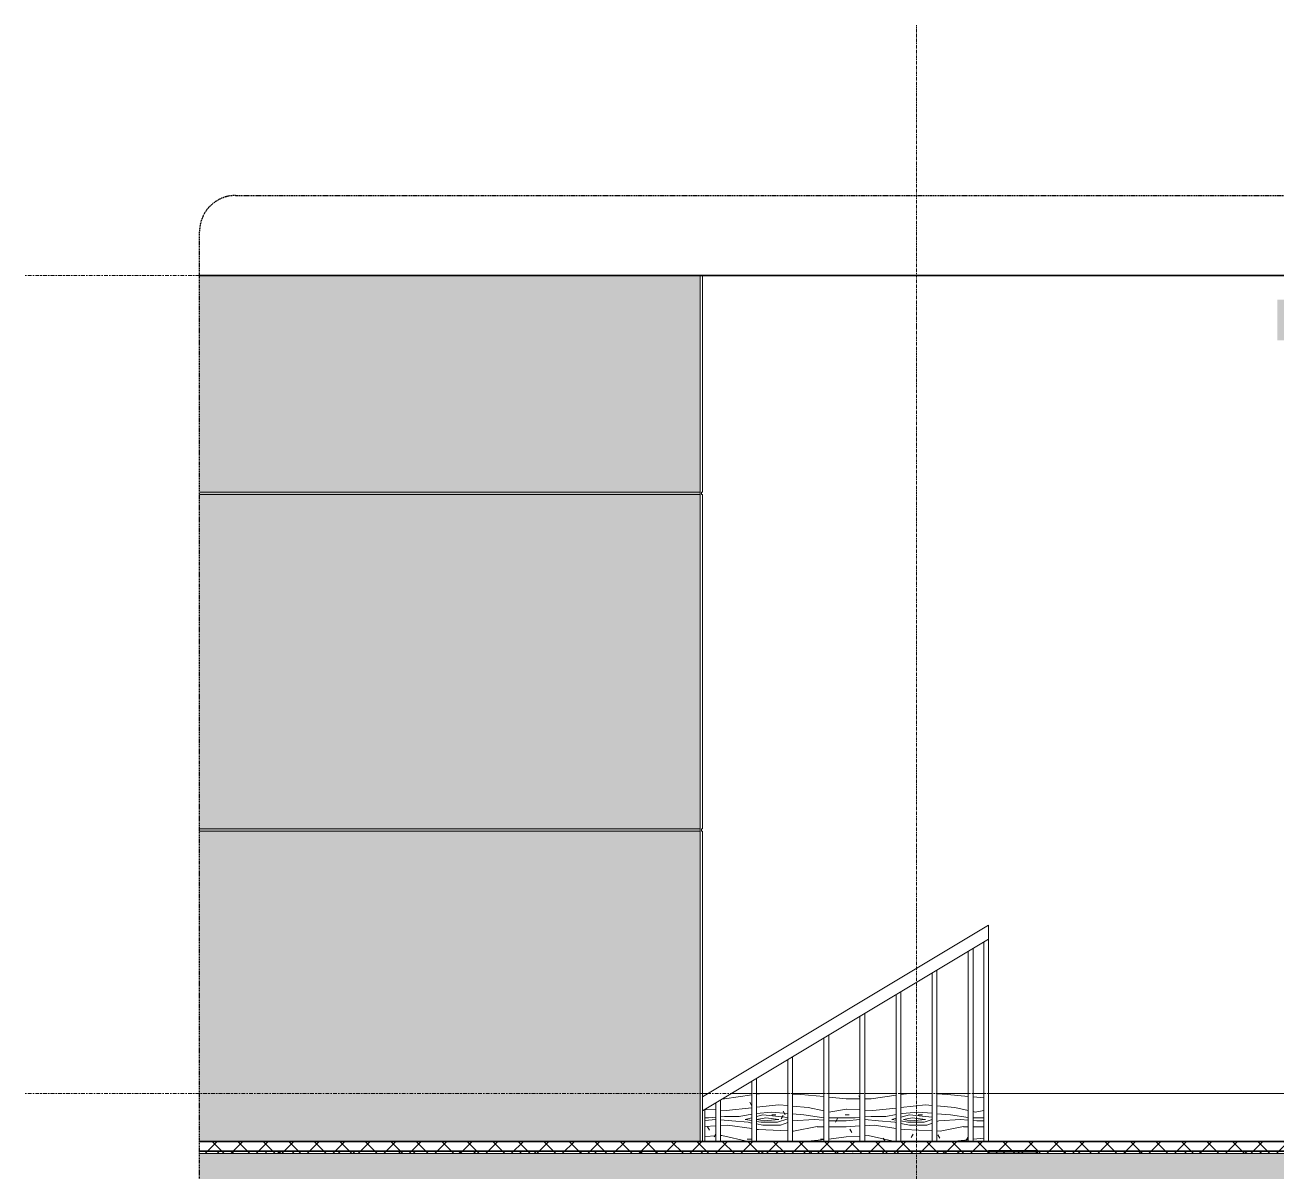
# Model space of a CAD drawing. Header units: millimetres. Extents: x 46644 to 147176, y -1287 to 53383.
# Drawn here: x 133832 to 139039, y 1873 to 6641 of the extents above; entities that cross this region are included whole.
import ezdxf

# ---------------------------------------------------------------- set-up
doc = ezdxf.new("R2010")
doc.units = ezdxf.units.MM
for name, pattern in [('Centre', [31.75, 6.35, -4.7625, 15.875, -4.7625]), ('Grid Line', [22.225, 12.7, -3.175, 3.175, -3.175]), ('Hidden', [7.14375, 4.7625, -2.38125]), ('IMPORT-CENTER _2_', [40.64, 25.4, -5.08, 5.08, -5.08])]:
    doc.linetypes.add(name, pattern=pattern)
for name, color, linetype, lineweight in [('0-3', 130, 'Continuous', 5), ('A-DETL-GENF', 92, 'Continuous', 18), ('A-DETL-GENF-2', 92, 'Hidden', 25), ('A-DETL-GENF-3', 9, 'Continuous', 18), ('A-DETL-THIN', 151, 'Continuous', 18), ('A-FLOR-FNSH-1', 7, 'Continuous', 35), ('A-FLOR-HRAL', 11, 'Continuous', 18), ('A-FLOR-HRAL-1', 250, 'Continuous', 18), ('A-FLOR-LEVL-2', 51, 'Centre', 9), ('A-FLOR-PATT-1', 8, 'Continuous', 18), ('A-FLOR-PATT-2', 253, 'Continuous', 18), ('A-WALL', 113, 'Continuous', 18), ('A-WALL-PATT-1', 9, 'Continuous', 18), ('A-WALL-PATT-4', 254, 'Continuous', 5), ('G-IMPT', 8, 'Continuous', 18), ('G-IMPT-4', 8, 'IMPORT-CENTER _2_', 18), ('M-EQPM', 50, 'Continuous', 18), ('M-EQPM-2', 50, 'Continuous', 25), ('S-BEAM-1', 254, 'Continuous', 5), ('S-BEAM-3', 90, 'Continuous', 50), ('S-GRID-1', 1, 'Grid Line', 9)]:
    doc.layers.add(name, color=color, linetype=linetype, lineweight=lineweight)
pattern_1 = [(50, (106163.08, 15725), (364.368, -31.878), [38.1, -419.1]), (355, (106163.1, 15725), (-70.486, 382.113), [30.48, -335.28]), (100.451, (106193.45, 15722.34), (293.885, 350.233), [32.38, -356.18]), (46.184, (106163.1, 15826.6), (542.158, -84.086), [57.15, -628.65]), (96.636, (106208.26, 15819.6), (474.805, 494.855), [48.57, -534.27]), (351.184, (106163.1, 15826.6), (474.81, 494.85), [45.72, -502.92]), (21, (106213.88, 15801.2), (303.2285, -204.5305), [38.1, -419.1]), (326, (106213.9, 15801.2), (123.604, 368.376), [30.48, -335.28]), (71.451, (106239.15, 15784.16), (426.834, 163.843), [32.38, -356.18]), (37.5, (106163.08, 15725), (6.1766, 169.1102), [3.353, -327.863, 3.353, -337.007, -336.55]), (37.5, (106163.08, 15725), (6.1766, 169.1102), [-671.576, 3.353, -333.197]), (7.5, (106163.08, 15725), (133.6389, 200.3615), [3.353, -190.703, 3.353, -320.243, -128.27]), (7.5, (106163.08, 15725), (133.6389, 200.3615), [-517.652, 3.353, -124.917]), (327.5, (106049.8, 15725), (271.1818, -11.4584), [3.353, -123.647, 3.353, -392.887, -525.78]), (327.5, (106049.8, 15725), (271.1818, -11.4584), [-523.24, 3.353, -522.427]), (317.5, (105999, 15725), (296.2585, 50.853), [3.353, -161.747, 3.353, -259.791, -373.38]), (317.5, (105999, 15725), (296.2585, 50.853), [-428.244, 3.353, -370.027]), (45, (106163.08, 15725), (-125.7236, 125.7236), []), (45, (106163.08, 15915.5), (-125.7236, 125.7236), [])]

# ---------------------------------------------------------------- blocks, each defined once
blk = doc.blocks.new('NCV_TKTC_KET CAU_rvt-6-TKCS_SẢNH - BẬC CẤP 3 - MẶT CẮT 2')
at = {"layer": 'A-FLOR-PATT-2'}
h = blk.add_hatch(dxfattribs=at)
h.set_pattern_fill('FP_45', color=256, style=0, pattern_type=2)
h.set_pattern_definition(pattern_1)
h.paths.add_polyline_path([(102970.8, 1950), (109252.6, 1950), (109252.6, 1960), (102970.8, 1960)])
h = blk.add_hatch(dxfattribs=at)
h.set_pattern_fill('FP_45', color=256, style=0, pattern_type=2)
h.set_pattern_definition(pattern_1)
h.paths.add_polyline_path([(102970.8, 1950), (109252.6, 1950), (109252.6, 1960), (102970.8, 1960)])
at = {"layer": 'S-BEAM-1'}
blk.add_hatch(color=256, dxfattribs=at).paths.add_polyline_path([(106452.5, 1950), (106452.5, 1960), (106252.5, 1960), (106252.5, 1950)])
at = {"layer": 'A-FLOR-FNSH-1'}
blk.add_line((109252.6, 1960), (102970.8, 1960), dxfattribs=at)
at = {"layer": 'S-BEAM-3'}
for p, q in [((106452.5, 1960), (106252.5, 1960)), ((106252.5, 1960), (106252.5, 1950)), ((106452.5, 1950), (106452.5, 1960))]:
    blk.add_line(p, q, dxfattribs=at)
blk = doc.blocks.new('Railing - 20mm-2407305-TKCS_SẢNH - BẬC CẤP 3 - MẶT CẮT 2')
at = {"layer": 'A-FLOR-HRAL'}
for p, q in [((106167.5, 2000), (106167.5, 2790.7)), ((106187.5, 2000), (106187.5, 2802.7))]:
    blk.add_line(p, q, dxfattribs=at)
blk = doc.blocks.new('Railing - 20mm-2407303-TKCS_SẢNH - BẬC CẤP 3 - MẶT CẮT 2')
at = {"layer": 'A-FLOR-HRAL'}
for p, q in [((106037.5, 2000), (106037.5, 2712.7)), ((106017.5, 2000), (106017.5, 2700.7))]:
    blk.add_line(p, q, dxfattribs=at)
blk = doc.blocks.new('Railing - 20mm-V85-TKCS_SẢNH - BẬC CẤP 3 - MẶT CẮT 2')
at = {"layer": 'A-FLOR-HRAL'}
for p, q in [((105867.5, 2000), (105867.5, 2610.7)), ((105887.5, 2000), (105887.5, 2622.7))]:
    blk.add_line(p, q, dxfattribs=at)
blk = doc.blocks.new('Railing - 20mm-V86-TKCS_SẢNH - BẬC CẤP 3 - MẶT CẮT 2')
at = {"layer": 'A-FLOR-HRAL'}
for p, q in [((105717.5, 2000), (105717.5, 2520.7)), ((105737.5, 2000), (105737.5, 2532.7))]:
    blk.add_line(p, q, dxfattribs=at)
blk = doc.blocks.new('Railing - 20mm-V87-TKCS_SẢNH - BẬC CẤP 3 - MẶT CẮT 2')
at = {"layer": 'A-FLOR-HRAL'}
for p, q in [((105567.5, 2000), (105567.5, 2430.7)), ((105587.5, 2000), (105587.5, 2442.7))]:
    blk.add_line(p, q, dxfattribs=at)
blk = doc.blocks.new('Railing - 20mm-V88-TKCS_SẢNH - BẬC CẤP 3 - MẶT CẮT 2')
at = {"layer": 'A-FLOR-HRAL'}
for p, q in [((105437.5, 2000), (105437.5, 2352.7)), ((105417.5, 2000), (105417.5, 2340.7))]:
    blk.add_line(p, q, dxfattribs=at)
blk = doc.blocks.new('Railing - 20mm-V89-TKCS_SẢNH - BẬC CẤP 3 - MẶT CẮT 2')
at = {"layer": 'A-FLOR-HRAL'}
for p, q in [((105267.5, 2000), (105267.5, 2250.7)), ((105287.5, 2000), (105287.5, 2262.7))]:
    blk.add_line(p, q, dxfattribs=at)
blk = doc.blocks.new('Railing - 20mm-V90-TKCS_SẢNH - BẬC CẤP 3 - MẶT CẮT 2')
at = {"layer": 'A-FLOR-HRAL'}
for p, q in [((105117.5, 2000), (105117.5, 2160.7)), ((105137.5, 2000), (105137.5, 2172.7))]:
    blk.add_line(p, q, dxfattribs=at)
blk = doc.blocks.new('Railing - 20mm-2407301-TKCS_SẢNH - BẬC CẤP 3 - MẶT CẮT 2')
at = {"layer": 'A-FLOR-HRAL'}
for p, q in [((106232.5, 2000), (106232.5, 2829.7)), ((106252.5, 2000), (106252.5, 2841.7))]:
    blk.add_line(p, q, dxfattribs=at)
blk = doc.blocks.new('Railing - 20mm-2407299-TKCS_SẢNH - BẬC CẤP 3 - MẶT CẮT 2')
at = {"layer": 'A-FLOR-HRAL'}
blk.add_line((105072.5, 2000), (105072.5, 2133.7), dxfattribs=at)
blk = doc.blocks.new('Railing - Railing-939318-TKCS_SẢNH - BẬC CẤP 3 - MẶT CẮT 2')
for name in ['Railing - 20mm-2407301-TKCS_SẢNH - BẬC CẤP 3 - MẶT CẮT 2', 'Railing - 20mm-2407305-TKCS_SẢNH - BẬC CẤP 3 - MẶT CẮT 2', 'Railing - 20mm-2407303-TKCS_SẢNH - BẬC CẤP 3 - MẶT CẮT 2', 'Railing - 20mm-V85-TKCS_SẢNH - BẬC CẤP 3 - MẶT CẮT 2', 'Railing - 20mm-V86-TKCS_SẢNH - BẬC CẤP 3 - MẶT CẮT 2', 'Railing - 20mm-V87-TKCS_SẢNH - BẬC CẤP 3 - MẶT CẮT 2', 'Railing - 20mm-V88-TKCS_SẢNH - BẬC CẤP 3 - MẶT CẮT 2', 'Railing - 20mm-V89-TKCS_SẢNH - BẬC CẤP 3 - MẶT CẮT 2', 'Railing - 20mm-V90-TKCS_SẢNH - BẬC CẤP 3 - MẶT CẮT 2', 'Railing - 20mm-2407299-TKCS_SẢNH - BẬC CẤP 3 - MẶT CẮT 2']:
    blk.add_blockref(name, (0, 0))
blk = doc.blocks.new('Top Rail Type - Top Rail_Internal_-939328-TKCS_SẢNH - BẬC CẤP 3 - MẶT CẮT 2')
at = {"layer": 'A-FLOR-HRAL'}
for p, q in [((106252.5, 2900), (105062.5, 2186)), ((106252.5, 2900), (106252.5, 2841.7)), ((106252.5, 2841.7), (105062.5, 2127.7))]:
    blk.add_line(p, q, dxfattribs=at)
blk = doc.blocks.new('TKTC_XREF_251221_MB TANG 2-7 - TKTC_XREF_260130_MB TANG 2-5_dwg_$cc-4746800-TKCS_SẢNH - BẬC CẤP 3 - MẶT CẮT 2')
at = {"layer": 'G-IMPT-4'}
for p, q in [((112775.9, 5600), (112897, 5600)), ((112836, 5600), (112836.9, 5600))]:
    blk.add_line(p, q, dxfattribs=at)
at = {"layer": 'M-EQPM'}
for p, q in [((112836.4, 5600), (112791.4, 5600)), ((112791.4, 5600), (112881.4, 5600)), ((112881.4, 5600), (112836.4, 5600)), ((112836.8, 5600), (112836.8, 5600))]:
    blk.add_line(p, q, dxfattribs=at)
blk = doc.blocks.new('TKTC_XREF_251221_MB TANG 2-7 - TKTC_XREF_260130_MB TANG 2-5_dwg_CUM U_DN100-4746796-TKCS_SẢNH - BẬC CẤP 3 - MẶT CẮT 2')
at = {"layer": 'G-IMPT'}
for p, q in [((112783.3, 5600), (112781, 5600)), ((112782, 5600), (112890.9, 5600)), ((112782.3, 5600), (112782, 5600)), ((112789, 5600), (112782.1, 5600)), ((112783.2, 5600), (112783.3, 5600)), ((112787.8, 5600), (112783.3, 5600)), ((112784.3, 5600), (112783.6, 5600)), ((112786.8, 5600), (112784.3, 5600)), ((112786.8, 5600), (112784.3, 5600)), ((112786.8, 5600), (112784.3, 5600)), ((112787.6, 5600), (112786.8, 5600)), ((112790.1, 5600), (112787.8, 5600)), ((112787.8, 5600), (112787.8, 5600)), ((112788.3, 5600), (112884.6, 5600)), ((112791.4, 5600), (112881.4, 5600)), ((112885.9, 5600), (112883.6, 5600)), ((112891.6, 5600), (112884.8, 5600)), ((112890.4, 5600), (112885.9, 5600)), ((112885.9, 5600), (112885.9, 5600)), ((112886.9, 5600), (112886.2, 5600)), ((112889.5, 5600), (112886.9, 5600)), ((112889.4, 5600), (112886.9, 5600)), ((112889.5, 5600), (112886.9, 5600)), ((112890.2, 5600), (112889.5, 5600)), ((112892.7, 5600), (112890.4, 5600)), ((112890.4, 5600), (112890.4, 5600)), ((112891.3, 5600), (112890.9, 5600))]:
    blk.add_line(p, q, dxfattribs=at)
at = {"layer": 'G-IMPT', "flags": 128}
for points in [[(112790.1, 5600), (112791.6, 5600), (112791.6, 5600), (112779.4, 5600), (112779.4, 5600), (112781, 5600)], [(112781, 5600), (112781, 5600), (112790.1, 5600), (112790.1, 5600)], [(112787.6, 5600), (112787.6, 5600), (112783.6, 5600), (112783.5, 5600)], [(112788.7, 5600), (112788.3, 5600), (112791.4, 5600)], [(112885, 5600), (112884.6, 5600), (112881.4, 5600)], [(112892.7, 5600), (112894.2, 5600), (112894.2, 5600), (112882.1, 5600), (112882.1, 5600), (112883.6, 5600)], [(112883.6, 5600), (112883.6, 5600), (112892.7, 5600), (112892.7, 5600)], [(112890.2, 5600), (112890.2, 5600), (112886.2, 5600), (112886.2, 5600)]]:
    blk.add_lwpolyline(points, dxfattribs=at)
blk = doc.blocks.new('TKTC_XREF_251221_MB TANG 2-7 - TKTC_XREF_260130_MB TANG 2-5_dwg_$cc-4746795-TKCS_SẢNH - BẬC CẤP 3 - MẶT CẮT 2')
at = {"layer": 'G-IMPT-4'}
for p, q in [((113000.2, 5600), (113153.2, 5600)), ((113076.6, 5600), (113076.7, 5600))]:
    blk.add_line(p, q, dxfattribs=at)
at = {"layer": 'M-EQPM'}
for p, q in [((113076.7, 5600), (113019.8, 5600)), ((113019.8, 5600), (113133.5, 5600)), ((113076.7, 5600), (113076.7, 5600)), ((113133.5, 5600), (113076.7, 5600))]:
    blk.add_line(p, q, dxfattribs=at)
blk = doc.blocks.new('TKTC_XREF_251221_MB TANG 2-7 - TKTC_XREF_260130_MB TANG 2-5_dwg_CUM U_DN100-V92-TKCS_SẢNH - BẬC CẤP 3 - MẶT CẮT 2')
at = {"layer": 'G-IMPT'}
for p, q in [((113007, 5600), (113009.9, 5600)), ((113008.5, 5600), (113017.1, 5600)), ((113146.4, 5600), (113008.7, 5600)), ((113008.8, 5600), (113008.7, 5600)), ((113009.9, 5600), (113015.7, 5600)), ((113009.9, 5600), (113009.9, 5600)), ((113010.2, 5600), (113011.2, 5600)), ((113011.2, 5600), (113014.4, 5600)), ((113011.2, 5600), (113014.4, 5600)), ((113011.2, 5600), (113014.4, 5600)), ((113014.4, 5600), (113015.3, 5600)), ((113015.7, 5600), (113018.5, 5600)), ((113015.7, 5600), (113015.7, 5600)), ((113138.4, 5600), (113016.7, 5600)), ((113134.4, 5600), (113020.7, 5600)), ((113136.7, 5600), (113139.6, 5600)), ((113138.2, 5600), (113146.8, 5600)), ((113139.6, 5600), (113145.3, 5600)), ((113139.6, 5600), (113139.6, 5600)), ((113139.9, 5600), (113140.9, 5600)), ((113140.9, 5600), (113144.1, 5600)), ((113140.9, 5600), (113144.1, 5600)), ((113140.9, 5600), (113144.1, 5600)), ((113144.1, 5600), (113145, 5600)), ((113145.3, 5600), (113148.2, 5600)), ((113145.3, 5600), (113145.3, 5600)), ((113146.4, 5600), (113146.4, 5600))]:
    blk.add_line(p, q, dxfattribs=at)
at = {"layer": 'G-IMPT', "flags": 128}
for points in [[(113007, 5600), (113005.1, 5600), (113005.1, 5600), (113020.4, 5600), (113020.4, 5600), (113018.5, 5600)], [(113018.5, 5600), (113018.5, 5600), (113007, 5600), (113007, 5600)], [(113010.2, 5600), (113010.2, 5600), (113015.3, 5600), (113015.3, 5600)], [(113016.8, 5600), (113016.7, 5600), (113020.7, 5600)], [(113138.5, 5600), (113138.4, 5600), (113134.4, 5600)], [(113136.7, 5600), (113134.8, 5600), (113134.8, 5600), (113150.1, 5600), (113150.1, 5600), (113148.2, 5600)], [(113148.2, 5600), (113148.2, 5600), (113136.7, 5600), (113136.7, 5600)], [(113139.9, 5600), (113139.9, 5600), (113145, 5600), (113145, 5600)]]:
    blk.add_lwpolyline(points, dxfattribs=at)
blk = doc.blocks.new('TKTC_XREF_251221_MB TANG 2-7 - TKTC_XREF_260130_MB TANG 2-5_dwg_$cc-4746798-TKCS_SẢNH - BẬC CẤP 3 - MẶT CẮT 2')
at = {"layer": 'G-IMPT-4'}
for p, q in [((112679.7, 5600), (112526.7, 5600)), ((112603.2, 5600), (112603.3, 5600))]:
    blk.add_line(p, q, dxfattribs=at)
at = {"layer": 'M-EQPM'}
for p, q in [((112660.1, 5600), (112546.4, 5600)), ((112546.4, 5600), (112603.2, 5600)), ((112603.2, 5600), (112660.1, 5600)), ((112603.3, 5600), (112603.3, 5600))]:
    blk.add_line(p, q, dxfattribs=at)
blk = doc.blocks.new('TKTC_XREF_251221_MB TANG 2-7 - TKTC_XREF_260130_MB TANG 2-5_dwg_$cc-4746797-TKCS_SẢNH - BẬC CẤP 3 - MẶT CẮT 2')
at = {"layer": 'G-IMPT-4'}
for p, q in [((112404.8, 5600), (112525.9, 5600)), ((112464.9, 5600), (112465.8, 5600))]:
    blk.add_line(p, q, dxfattribs=at)
at = {"layer": 'M-EQPM'}
for p, q in [((112465.3, 5600), (112420.3, 5600)), ((112420.3, 5600), (112510.3, 5600)), ((112510.3, 5600), (112465.3, 5600)), ((112465.6, 5600), (112465.6, 5600))]:
    blk.add_line(p, q, dxfattribs=at)
blk = doc.blocks.new('TKTC_XREF_251221_MB TANG 2-7 - TKTC_XREF_260130_MB TANG 2-5_dwg_THU NUOC - THU NUOC-444531-TKCS_MB TẦNG 1-4746810-TKCS_SẢNH - BẬC CẤP 3 - MẶT CẮT 2')
at = {"layer": 'G-IMPT'}
for p, q in [((106953, 5600), (107103, 5600)), ((107103, 5600), (106953, 5600)), ((106978, 5600), (107078, 5600)), ((107078, 5600), (106978, 5600)), ((106983, 5600), (107073, 5600)), ((107073, 5600), (106983, 5600)), ((107073, 5600), (106983, 5600)), ((106983, 5600), (107073, 5600)), ((106995.9, 5600), (106995.9, 5600)), ((106995.9, 5600), (106995.9, 5600)), ((106995.9, 5600), (106995.9, 5600)), ((106995.9, 5600), (107020, 5600)), ((107020, 5600), (106995.9, 5600)), ((106995.9, 5600), (107060.1, 5600)), ((107060.1, 5600), (106995.9, 5600)), ((106995.9, 5600), (107060.1, 5600)), ((107060.1, 5600), (106995.9, 5600)), ((107008.2, 5600), (107008.2, 5600)), ((107008.2, 5600), (107008.2, 5600)), ((107008.2, 5600), (107047.7, 5600)), ((107047.7, 5600), (107008.2, 5600)), ((107008.2, 5600), (107047.7, 5600)), ((107047.7, 5600), (107008.2, 5600)), ((107018.2, 5600), (107018.2, 5600)), ((107018.2, 5600), (107018.2, 5600)), ((107018.2, 5600), (107037.8, 5600)), ((107037.8, 5600), (107018.2, 5600)), ((107018.2, 5600), (107037.8, 5600)), ((107037.8, 5600), (107018.2, 5600)), ((107060.1, 5600), (107036, 5600)), ((107036, 5600), (107060.1, 5600)), ((107037.8, 5600), (107037.8, 5600)), ((107037.8, 5600), (107037.8, 5600)), ((107047.7, 5600), (107047.7, 5600)), ((107047.7, 5600), (107047.7, 5600)), ((107060.1, 5600), (107060.1, 5600)), ((107060.1, 5600), (107060.1, 5600)), ((107060.1, 5600), (107060.1, 5600))]:
    blk.add_line(p, q, dxfattribs=at)
blk = doc.blocks.new('TKTC_XREF_251221_MB TANG 2-7 - TKTC_XREF_260130_MB TANG 2-5_dwg_$cc-4746805-TKCS_SẢNH - BẬC CẤP 3 - MẶT CẮT 2')
at = {"layer": 'G-IMPT-4'}
for p, q in [((102970.8, 5600), (103051.2, 5600)), ((102974.7, 5600), (102974.7, 5600))]:
    blk.add_line(p, q, dxfattribs=at)
at = {"layer": 'M-EQPM'}
for p, q in [((103028.7, 5600), (102970.5, 5600)), ((102970.5, 5600), (102974.7, 5600)), ((102970.7, 5600), (103031.5, 5600)), ((102974.7, 5600), (102971.5, 5600)), ((102974.7, 5600), (103028.7, 5600)), ((103031.5, 5600), (102974.7, 5600))]:
    blk.add_line(p, q, dxfattribs=at)
blk = doc.blocks.new('TKTC_XREF_251221_MB TANG 2-7 - TKTC_XREF_260130_MB TANG 2-5_dwg_CUM U_DN100-V95-TKCS_SẢNH - BẬC CẤP 3 - MẶT CẮT 2')
at = {"layer": 'G-IMPT'}
for p, q in [((103032.4, 5600), (102970.6, 5600)), ((103036.4, 5600), (102970.8, 5600)), ((103044.4, 5600), (102970.8, 5600)), ((103036.4, 5600), (103032.4, 5600)), ((103034.6, 5600), (103032.7, 5600)), ((103032.7, 5600), (103048, 5600)), ((103034.6, 5600), (103037.5, 5600)), ((103046.1, 5600), (103034.6, 5600)), ((103036.1, 5600), (103044.7, 5600)), ((103037.5, 5600), (103043.3, 5600)), ((103037.8, 5600), (103038.8, 5600)), ((103037.8, 5600), (103042.9, 5600)), ((103038.8, 5600), (103042, 5600)), ((103038.8, 5600), (103042, 5600)), ((103038.8, 5600), (103042, 5600)), ((103042, 5600), (103042.9, 5600)), ((103043.3, 5600), (103046.1, 5600)), ((103048, 5600), (103046.1, 5600))]:
    blk.add_line(p, q, dxfattribs=at)
blk = doc.blocks.new('TKTC_XREF_251221_MB TANG 2-7 - TKTC_XREF_260130_MB TANG 2-5_dwg_$cc-4746808-TKCS_SẢNH - BẬC CẤP 3 - MẶT CẮT 2')
at = {"layer": 'G-IMPT-4'}
for p, q in [((102970.8, 5600), (103051.1, 5600)), ((102974.6, 5600), (102974.6, 5600))]:
    blk.add_line(p, q, dxfattribs=at)
at = {"layer": 'M-EQPM'}
for p, q in [((103028.7, 5600), (102970.5, 5600)), ((102970.5, 5600), (102974.6, 5600)), ((102970.7, 5600), (103031.5, 5600)), ((102974.6, 5600), (102971.5, 5600)), ((102974.6, 5600), (103028.7, 5600)), ((103031.5, 5600), (102974.6, 5600))]:
    blk.add_line(p, q, dxfattribs=at)
blk = doc.blocks.new('TKTC_XREF_251221_MB TANG 2-7 - TKTC_XREF_260130_MB TANG 2-5_dwg_CUM U_DN100-V98-TKCS_SẢNH - BẬC CẤP 3 - MẶT CẮT 2')
at = {"layer": 'G-IMPT'}
for p, q in [((103032.4, 5600), (102970.6, 5600)), ((103036.4, 5600), (102970.8, 5600)), ((103044.4, 5600), (102970.8, 5600)), ((103036.4, 5600), (103032.4, 5600)), ((103034.6, 5600), (103032.7, 5600)), ((103032.7, 5600), (103048, 5600)), ((103034.6, 5600), (103037.5, 5600)), ((103046.1, 5600), (103034.6, 5600)), ((103036.1, 5600), (103044.7, 5600)), ((103037.5, 5600), (103043.2, 5600)), ((103037.8, 5600), (103038.8, 5600)), ((103037.8, 5600), (103042.9, 5600)), ((103038.8, 5600), (103042, 5600)), ((103038.8, 5600), (103042, 5600)), ((103038.8, 5600), (103042, 5600)), ((103042, 5600), (103042.9, 5600)), ((103043.2, 5600), (103046.1, 5600)), ((103048, 5600), (103046.1, 5600))]:
    blk.add_line(p, q, dxfattribs=at)
blk = doc.blocks.new('TKTC_XREF_251221_MB TANG 2-7 - TKTC_XREF_251221_MB TANG 2-7-2039446-TKCS_SẢNH - BẬC CẤP 3 - MẶT CẮT 2')
at = {"layer": 'M-EQPM'}
for p, q in [((102970.8, 5600), (103053.7, 5600)), ((103053.3, 5600), (102970.8, 5600)), ((102970.8, 5600), (103053.6, 5600)), ((103053.3, 5600), (102970.8, 5600)), ((103053.5, 5600), (102970.8, 5600)), ((102970.8, 5600), (103053.5, 5600)), ((103053.5, 5600), (102970.8, 5600)), ((102970.8, 5600), (103053.5, 5600)), ((103053.7, 5600), (103053.3, 5600)), ((103053.6, 5600), (103053.3, 5600)), ((104953.7, 5600), (104203.5, 5600)), ((104203.5, 5600), (104203.8, 5600)), ((104953.7, 5600), (104203.5, 5600)), ((104203.5, 5600), (104203.8, 5600)), ((104203.8, 5600), (104953.9, 5600)), ((104203.8, 5600), (104953.9, 5600)), ((104953.9, 5600), (104953.7, 5600)), ((104953.9, 5600), (104953.7, 5600))]:
    blk.add_line(p, q, dxfattribs=at)
at = {"layer": 'M-EQPM-2'}
for p, q in [((102970.8, 5600), (103252.6, 5600)), ((103252.6, 5600), (102970.8, 5600)), ((103252.6, 5600), (107977.6, 5600)), ((107977.6, 5600), (103252.6, 5600))]:
    blk.add_line(p, q, dxfattribs=at)
for name, p in [('TKTC_XREF_251221_MB TANG 2-7 - TKTC_XREF_260130_MB TANG 2-5_dwg_$cc-4746805-TKCS_SẢNH - BẬC CẤP 3 - MẶT CẮT 2', (0, 0)), ('TKTC_XREF_251221_MB TANG 2-7 - TKTC_XREF_260130_MB TANG 2-5_dwg_$cc-4746808-TKCS_SẢNH - BẬC CẤP 3 - MẶT CẮT 2', (0, 0)), ('TKTC_XREF_251221_MB TANG 2-7 - TKTC_XREF_260130_MB TANG 2-5_dwg_CUM U_DN100-V95-TKCS_SẢNH - BẬC CẤP 3 - MẶT CẮT 2', (0, 0)), ('TKTC_XREF_251221_MB TANG 2-7 - TKTC_XREF_260130_MB TANG 2-5_dwg_CUM U_DN100-V98-TKCS_SẢNH - BẬC CẤP 3 - MẶT CẮT 2', (0, 0)), ('TKTC_XREF_251221_MB TANG 2-7 - TKTC_XREF_260130_MB TANG 2-5_dwg_$cc-4746797-TKCS_SẢNH - BẬC CẤP 3 - MẶT CẮT 2', (-8200, 0)), ('TKTC_XREF_251221_MB TANG 2-7 - TKTC_XREF_260130_MB TANG 2-5_dwg_$cc-4746797-TKCS_SẢNH - BẬC CẤP 3 - MẶT CẮT 2', (-8200, 0)), ('TKTC_XREF_251221_MB TANG 2-7 - TKTC_XREF_260130_MB TANG 2-5_dwg_CUM U_DN100-4746796-TKCS_SẢNH - BẬC CẤP 3 - MẶT CẮT 2', (-8571.1, 0)), ('TKTC_XREF_251221_MB TANG 2-7 - TKTC_XREF_260130_MB TANG 2-5_dwg_CUM U_DN100-4746796-TKCS_SẢNH - BẬC CẤP 3 - MẶT CẮT 2', (-8571.1, 0)), ('TKTC_XREF_251221_MB TANG 2-7 - TKTC_XREF_260130_MB TANG 2-5_dwg_$cc-4746798-TKCS_SẢNH - BẬC CẤP 3 - MẶT CẮT 2', (-8200, 0)), ('TKTC_XREF_251221_MB TANG 2-7 - TKTC_XREF_260130_MB TANG 2-5_dwg_$cc-4746798-TKCS_SẢNH - BẬC CẤP 3 - MẶT CẮT 2', (-8200, 0)), ('TKTC_XREF_251221_MB TANG 2-7 - TKTC_XREF_260130_MB TANG 2-5_dwg_CUM U_DN100-V92-TKCS_SẢNH - BẬC CẤP 3 - MẶT CẮT 2', (-8674.3, 0)), ('TKTC_XREF_251221_MB TANG 2-7 - TKTC_XREF_260130_MB TANG 2-5_dwg_CUM U_DN100-V92-TKCS_SẢNH - BẬC CẤP 3 - MẶT CẮT 2', (-8674.3, 0)), ('TKTC_XREF_251221_MB TANG 2-7 - TKTC_XREF_260130_MB TANG 2-5_dwg_$cc-4746800-TKCS_SẢNH - BẬC CẤP 3 - MẶT CẮT 2', (-8200, 0)), ('TKTC_XREF_251221_MB TANG 2-7 - TKTC_XREF_260130_MB TANG 2-5_dwg_$cc-4746800-TKCS_SẢNH - BẬC CẤP 3 - MẶT CẮT 2', (-8200, 0)), ('TKTC_XREF_251221_MB TANG 2-7 - TKTC_XREF_260130_MB TANG 2-5_dwg_CUM U_DN100-4746796-TKCS_SẢNH - BẬC CẤP 3 - MẶT CẮT 2', (-8200, 0)), ('TKTC_XREF_251221_MB TANG 2-7 - TKTC_XREF_260130_MB TANG 2-5_dwg_CUM U_DN100-4746796-TKCS_SẢNH - BẬC CẤP 3 - MẶT CẮT 2', (-8200, 0)), ('TKTC_XREF_251221_MB TANG 2-7 - TKTC_XREF_260130_MB TANG 2-5_dwg_$cc-4746795-TKCS_SẢNH - BẬC CẤP 3 - MẶT CẮT 2', (-8200, 0)), ('TKTC_XREF_251221_MB TANG 2-7 - TKTC_XREF_260130_MB TANG 2-5_dwg_$cc-4746795-TKCS_SẢNH - BẬC CẤP 3 - MẶT CẮT 2', (-8200, 0)), ('TKTC_XREF_251221_MB TANG 2-7 - TKTC_XREF_260130_MB TANG 2-5_dwg_CUM U_DN100-V92-TKCS_SẢNH - BẬC CẤP 3 - MẶT CẮT 2', (-8200, 0)), ('TKTC_XREF_251221_MB TANG 2-7 - TKTC_XREF_260130_MB TANG 2-5_dwg_CUM U_DN100-V92-TKCS_SẢNH - BẬC CẤP 3 - MẶT CẮT 2', (-8200, 0)), ('TKTC_XREF_251221_MB TANG 2-7 - TKTC_XREF_260130_MB TANG 2-5_dwg_THU NUOC - THU NUOC-444531-TKCS_MB TẦNG 1-4746810-TKCS_SẢNH - BẬC CẤP 3 - MẶT CẮT 2', (0, 0)), ('TKTC_XREF_251221_MB TANG 2-7 - TKTC_XREF_260130_MB TANG 2-5_dwg_THU NUOC - THU NUOC-444531-TKCS_MB TẦNG 1-4746810-TKCS_SẢNH - BẬC CẤP 3 - MẶT CẮT 2', (0, 0))]:
    blk.add_blockref(name, p)
blk = doc.blocks.new('BORDER VIEW - BORDER VIEW-2358982-TKCS_SẢNH - BẬC CẤP 3 - MẶT CẮT 2')
at = {"layer": 'A-DETL-GENF-2'}
for p, q in [((103120.8, 5932.8), (113457.9, 5932.8)), ((102970.8, 90), (102970.8, 5782.8))]:
    blk.add_line(p, q, dxfattribs=at)
blk.add_arc((103120.8, 5782.8), 150, 90, 180, dxfattribs=at)

msp = doc.modelspace()

# ---------------------------------------------------------------- hatches: boundary and pattern name
at = {"layer": 'A-DETL-GENF-3'}
h = msp.add_hatch(dxfattribs=at)
h.set_pattern_fill('FP_45', color=256, style=0, pattern_type=2)
h.set_pattern_definition([(50, (137750.25, 15725), (364.368, -31.8783), [38.1, -419.1]), (355, (137750.25, 15725), (-70.486, 382.113), [30.48, -335.28]), (100.451, (137780.6, 15722.34), (293.885, 350.233), [32.38, -356.18]), (46.184, (137750.25, 15826.6), (542.158, -84.086), [57.15, -628.65]), (96.636, (137795.43, 15819.6), (474.805, 494.855), [48.57, -534.27]), (351.184, (137750.25, 15826.6), (474.81, 494.85), [45.72, -502.92]), (21, (137801.05, 15801.2), (303.2285, -204.5305), [38.1, -419.1]), (326, (137801.05, 15801.2), (123.604, 368.376), [30.48, -335.28]), (71.451, (137826.3, 15784.16), (426.834, 163.843), [32.38, -356.18]), (37.5, (137750.25, 15725), (6.1766, 169.1102), [3.353, -327.863, 3.353, -337.007, -336.55]), (37.5, (137750.25, 15725), (6.1766, 169.1102), [-671.576, 3.353, -333.197]), (7.5, (137750.25, 15725), (133.6389, 200.3615), [3.353, -190.703, 3.353, -320.243, -128.27]), (7.5, (137750.25, 15725), (133.6389, 200.3615), [-517.652, 3.353, -124.917]), (327.5, (137636.96, 15725), (271.1818, -11.4584), [3.353, -123.647, 3.353, -392.887, -525.78]), (327.5, (137636.96, 15725), (271.1818, -11.4584), [-523.24, 3.353, -522.427]), (317.5, (137586.16, 15725), (296.2585, 50.853), [3.353, -161.747, 3.353, -259.791, -373.38]), (317.5, (137586.16, 15725), (296.2585, 50.853), [-428.244, 3.353, -370.027]), (45, (137750.25, 15725), (-125.7236, 125.7236), []), (45, (137750.25, 15915.5), (-125.7236, 125.7236), [])])
h.paths.add_polyline_path([(143639.8, 1550), (143939.8, 1550), (143939.8, 1950), (145195.1, 1950), (145195.1, 2150), (140839.8, 2150), (140839.8, 1950), (134558, 1950), (134558, 1790), (137839.7, 1790), (137839.7, 1560), (138039.7, 1560), (138039.7, 1790), (139564.7, 1790), (139564.7, 1560), (139764.7, 1560), (139764.7, 1790), (141039.8, 1790), (141039.8, 1950), (143639.8, 1950)])
h.paths.add_polyline_path([(139739.7, 4900), (139739.7, 5330), (143639.8, 5330), (143639.8, 4950), (143939.8, 4950), (143939.8, 5360), (145195.1, 5360), (145195.1, 5530), (143639.8, 5530), (143639.8, 5500), (139039.8, 5500), (139039.8, 5330), (139439.7, 5330), (139439.7, 4900)])
at = {"layer": 'A-FLOR-PATT-1'}
h = msp.add_hatch(dxfattribs=at)
h.set_pattern_fill('FP_46', color=256, style=0, pattern_type=2)
h.set_pattern_definition([(45, (137750.25, 15725), (-53.033, 53.033), []), (135, (137750.25, 15725), (-53.033, -53.033), [])])
h.paths.add_polyline_path([(139764.7, 1950), (140839.8, 1950), (140839.8, 2000), (134558, 2000), (134558, 1950), (139564.7, 1950)])
at = {"layer": 'A-WALL-PATT-1'}
h = msp.add_hatch(dxfattribs=at)
h.set_pattern_fill('FP_50', color=256, style=0, pattern_type=2)
h.set_pattern_definition([(0, (137750.25, 15725), (406.4, 101.6), [16.764, -288.036, 16.764, -288.036, -1625.6]), (0, (137750.25, 15725), (406.4, 101.6), [-609.6, 16.764, -592.836, 16.764, -288.036, -711.2]), (0, (137750.25, 15725), (406.4, 101.6), [-1524, 16.764, -186.436, 16.764, -491.236]), (120, (137902.65, 15775.8), (-291.1882, 301.1527), [16.764, -288.036, 16.764, -288.036, -1625.6]), (120, (137902.65, 15775.8), (-291.1882, 301.1527), [-609.6, 16.764, -592.836, 16.764, -288.036, -711.2]), (120, (137902.65, 15775.8), (-291.1882, 301.1527), [-1524, 16.764, -186.436, 16.764, -491.236]), (240, (137953.45, 15979), (-115.2118, -402.7527), [16.764, -288.036, 16.764, -288.036, -1625.6]), (240, (137953.45, 15979), (-115.2118, -402.7527), [-609.6, 16.764, -592.836, 16.764, -288.036, -711.2]), (240, (137953.45, 15979), (-115.2118, -402.7527), [-1524, 16.764, -186.436, 16.764, -491.236])])
h.paths.add_polyline_path([(136704.7, 2000), (136704.7, 2160.7), (136659.7, 2133.7), (136659.7, 2000)])
h.paths.add_polyline_path([(136724.7, 2000), (136854.7, 2000), (136854.7, 2200), (136770.2, 2200), (136724.7, 2172.7), (136724.7, 2121.7)])
h.paths.add_polyline_path([(136874.7, 2000), (137004.7, 2000), (137004.7, 2200), (136874.7, 2200), (136874.7, 2121.7)])
h.paths.add_polyline_path([(137024.7, 2000), (137154.7, 2000), (137154.7, 2200), (137024.7, 2200), (137024.7, 2121.7)])
h.paths.add_polyline_path([(137174.7, 2000), (137304.7, 2000), (137304.7, 2200), (137174.7, 2200), (137174.7, 2121.7)])
h.paths.add_polyline_path([(137324.7, 2000), (137454.7, 2000), (137454.7, 2200), (137324.7, 2200), (137324.7, 2121.7)])
h.paths.add_polyline_path([(137474.7, 2000), (137604.7, 2000), (137604.7, 2200), (137474.7, 2200), (137474.7, 2121.7)])
h.paths.add_polyline_path([(137624.7, 2000), (137754.7, 2000), (137754.7, 2200), (137624.7, 2200), (137624.7, 2121.7)])
h.paths.add_polyline_path([(137774.7, 2000), (137819.7, 2000), (137819.7, 2200), (137774.7, 2200), (137774.7, 2121.7)])
h.paths.add_polyline_path([(136649.7, 2186), (136673, 2200), (136649.7, 2200)])
h = msp.add_hatch(dxfattribs=at)
h.set_pattern_fill('FP_51', color=256, style=0, pattern_type=2)
h.set_pattern_definition([(349.695, (136823.633, 869.39), (3657.5982, -609.61), [68.155, -6747.38]), (0, (136890.7, 857.2), (609.6, 609.6), [67.06, -542.54]), (18.435, (136957.75, 857.2), (1219.2, 609.602), [57.83, -1869.89]), (172.875, (137012.61, 875.49), (4267.1994, -609.599), [49.15, -4865.604]), (174.806, (136963.84, 881.584), (6096.004, -609.5547), [67.333, -6665.92]), (194.036, (136896.79, 887.68), (-1828.802, -609.592), [75.4, -2438.04]), (9.462, (136872.4, 869.39), (3048.005, 609.5835), [37.08, -3670.97]), (353.66, (136908.98, 875.49), (-4876.8008, 609.5835), [55.2, -5464.96]), (185.711, (136963.84, 869.39), (-5486.395, -609.6394), [61.264, -6065.14]), (168.69, (136902.88, 863.3), (2438.4, -609.603), [31.084, -3077.28]), (354.806, (136768.77, 863.296), (-6096.004, 609.5547), [67.333, -6665.92]), (348.69, (136835.83, 857.2), (-2438.4, 609.603), [62.17, -3046.194]), (0, (136896.8, 845), (609.6, 609.6), [73.15, -536.45]), (20.556, (136969.94, 845.01), (3048, 1219.197), [52.084, -5156.34]), (3.814, (137018.705, 863.296), (8534.4012, 609.5889), [91.643, -9072.654]), (354.806, (137110.145, 869.39), (-6096.004, 609.5547), [67.333, -6665.92]), (0, (137177.2, 863.3), (609.6, 609.6), [67.06, -542.54]), (5.194, (136634.657, 863.296), (6096.004, 609.5547), [67.333, -6665.92]), (354.806, (136701.713, 869.39), (-6096.004, 609.5547), [67.333, -6665.92]), (0, (136634.66, 875.5), (609.6, 609.6), [36.58, -573.02]), (5.194, (136671.233, 875.49), (6096.004, 609.5547), [67.333, -6665.92]), (0, (136738.3, 881.6), (609.6, 609.6), [60.96, -548.64]), (10.305, (136799.25, 881.584), (-3657.5982, -609.61), [68.155, -6747.38]), (5.194, (136866.305, 893.776), (6096.004, 609.5547), [67.333, -6665.92]), (354.806, (136933.36, 899.87), (-6096.004, 609.5547), [67.333, -6665.92]), (354.806, (137000.417, 893.776), (-6096.004, 609.5547), [67.333, -6665.92]), (351.87, (137067.47, 887.68), (-3657.6004, 609.593), [86.21, -4224.31]), (0, (137152.8, 875.5), (609.6, 609.6), [91.44, -518.16]), (347.471, (137128.43, 509.73), (3047.9989, -609.6108), [56.2, -5564.033]), (354.289, (137183.3, 497.536), (-5486.3951, 609.6394), [61.264, -6065.14]), (8.13, (137128.43, 509.73), (3657.6004, 609.593), [43.105, -4267.42]), (9.462, (137171.11, 515.82), (3048.005, 609.5835), [74.16, -3633.89]), (0, (136634.66, 528), (609.6, 609.6), [73.15, -536.45]), (350.538, (136707.81, 528.02), (-3048.005, 609.5835), [37.08, -3670.97]), (201.801, (136744.39, 521.92), (1828.8045, 609.587), [32.83, -3249.97]), (192.995, (136713.905, 509.73), (5486.3931, 1219.2375), [81.33, -8051.747]), (352.875, (137195.49, 509.73), (-4267.1994, 609.599), [49.15, -4865.604]), (7.125, (137195.49, 509.73), (4267.1994, 609.599), [49.15, -4865.604]), (0, (136634.66, 515.8), (609.6, 609.6), [48.77, -560.83]), (194.036, (136683.43, 515.82), (-1828.802, -609.592), [50.27, -2463.18]), (356.633, (136768.77, 534.112), (-9753.5944, 609.6919), [103.81, -10277.302]), (357.709, (136872.4, 528.016), (-14630.39665, 609.6991), [152.522, -15099.665]), (3.18, (137024.8, 521.92), (10363.1983, 609.6312), [109.897, -10879.823]), (9.462, (137134.53, 528.02), (3048.005, 609.5835), [111.24, -3596.81]), (10.305, (136634.657, 473.15), (-3657.5982, -609.61), [68.155, -6747.38]), (15.945, (136701.71, 485.34), (-2438.4042, -609.583), [88.76, -4349.196]), (0, (136787.06, 509.7), (609.6, 609.6), [79.25, -530.35]), (351.87, (136866.305, 509.73), (-3657.6004, 609.593), [86.21, -4224.31]), (3.576, (136951.65, 497.536), (9144.003, 609.5468), [97.726, -9674.906]), (351.254, (137049.185, 503.63), (4267.201, -609.5878), [80.18, -7937.856]), (345.964, (137128.43, 491.44), (-1828.802, 609.592), [75.4, -2438.04]), (0, (137201.6, 473.15), (609.6, 609.6), [42.67, -566.93]), (174.806, (136768.77, 534.11), (6096.004, -609.5547), [134.665, -6598.587]), (355.236, (136634.657, 570.69), (-6705.5965, 609.6414), [146.81, -7193.745]), (0, (136780.96, 558.5), (609.6, 609.6), [140.21, -469.39]), (4.086, (136921.17, 558.496), (7924.795, 609.6527), [171.123, -8385.02]), (0, (137091.86, 570.7), (609.6, 609.6), [152.4, -457.2]), (7.125, (136634.66, 442.67), (4267.1994, 609.599), [147.443, -4767.31]), (6.34, (136780.96, 460.96), (4876.8008, 609.5835), [110.403, -5409.76]), (357.51, (136890.69, 473.152), (-13411.19697, 609.7044), [140.34, -13893.706]), (353.48, (137030.897, 467.056), (-15849.59217, 1828.85517), [214.749, -21260.135]), (3.013, (136634.657, 838.912), (10972.79715, 609.6408), [115.984, -11482.446]), (351.87, (136750.48, 845.01), (-3657.6004, 609.593), [129.316, -4181.21]), (357.614, (136878.497, 826.72), (-14020.79943, 609.6137), [146.43, -14496.664]), (10.62, (137024.8, 820.624), (-6705.5925, -1219.2397), [99.236, -9824.334]), (0, (137122.34, 838.9), (609.6, 609.6), [121.92, -487.68]), (356.82, (136634.657, 912.064), (-10363.1983, 609.6312), [109.897, -10879.823]), (6.009, (136744.385, 905.968), (-6095.999, -609.5992), [116.464, -11529.93]), (6.71, (136860.21, 918.16), (-5486.39734, -609.6157), [104.346, -10330.325]), (354.289, (136963.84, 930.35), (-5486.395, 609.6394), [122.53, -6003.877]), (347.905, (137085.76, 918.16), (-5486.3949, 1219.223), [87.28, -8640.862]), (9.462, (137171.11, 899.87), (3048.005, 609.5835), [74.16, -3633.89]), (3.814, (136634.657, 796.24), (8534.40115, 609.5889), [91.643, -9072.654]), (347.196, (136726.097, 802.336), (-7924.80896, 1828.76326), [137.532, -13615.67]), (0, (136860.2, 771.86), (609.6, 609.6), [152.4, -457.2]), (5.44, (137012.61, 771.856), (-6705.6025, -609.56085), [128.595, -12730.932]), (6.71, (137140.625, 784.048), (-5486.39734, -609.6157), [104.346, -10330.325]), (0, (136634.66, 954.74), (609.6, 609.6), [103.63, -505.97]), (8.13, (136738.29, 954.74), (3657.6004, 609.593), [172.42, -4138.1]), (357.614, (136908.977, 979.12), (-14020.79943, 609.6137), [146.43, -14496.664]), (354.472, (137055.281, 973.024), (12801.591, -1219.3029), [189.859, -18796.025]), (6.843, (136634.657, 400), (-10363.19504, -1219.24128), [153.494, -15195.842]), (0, (136787.06, 418.3), (609.6, 609.6), [170.69, -438.91]), (356.348, (136957.745, 418.288), (-18897.60496, 1219.126665), [287.095, -28422.422]), (0, (136634.66, 613.36), (609.6, 609.6), [146.3, -463.3]), (4.764, (136780.96, 613.36), (6705.5965, 609.6414), [146.81, -7193.745]), (358.152, (136927.265, 625.552), (-18287.99624, 609.72412), [189.074, -18718.355]), (357.274, (137116.24, 619.456), (-12192.00424, 609.53415), [128.16, -12687.945]), (354.806, (136634.657, 710.896), (-6096.004, 609.5547), [134.665, -6598.587]), (0, (136768.77, 698.7), (609.6, 609.6), [195.07, -414.53]), (1.909, (136963.841, 698.704), (17678.40105, 609.55323), [182.982, -18115.176]), (3.576, (137146.72, 704.8), (9144.003, 609.5468), [97.726, -9674.906])])
h.paths.add_polyline_path([(136704.7, 2000), (136704.7, 2160.7), (136659.7, 2133.7), (136659.7, 2000)])
h.paths.add_polyline_path([(136724.7, 2000), (136854.7, 2000), (136854.7, 2200), (136770.2, 2200), (136724.7, 2172.7), (136724.7, 2121.7)])
h.paths.add_polyline_path([(136874.7, 2000), (137004.7, 2000), (137004.7, 2200), (136874.7, 2200), (136874.7, 2121.7)])
h.paths.add_polyline_path([(137024.7, 2000), (137154.7, 2000), (137154.7, 2200), (137024.7, 2200), (137024.7, 2121.7)])
h.paths.add_polyline_path([(137174.7, 2000), (137304.7, 2000), (137304.7, 2200), (137174.7, 2200), (137174.7, 2121.7)])
h.paths.add_polyline_path([(137324.7, 2000), (137454.7, 2000), (137454.7, 2200), (137324.7, 2200), (137324.7, 2121.7)])
h.paths.add_polyline_path([(137474.7, 2000), (137604.7, 2000), (137604.7, 2200), (137474.7, 2200), (137474.7, 2121.7)])
h.paths.add_polyline_path([(137624.7, 2000), (137754.7, 2000), (137754.7, 2200), (137624.7, 2200), (137624.7, 2121.7)])
h.paths.add_polyline_path([(137774.7, 2000), (137819.7, 2000), (137819.7, 2200), (137774.7, 2200), (137774.7, 2121.7)])
h.paths.add_polyline_path([(136649.7, 2186), (136673, 2200), (136649.7, 2200)])
at = {"layer": 'A-WALL-PATT-4'}
h = msp.add_hatch(color=256, dxfattribs=at)
h.paths.add_polyline_path([(134558, 2000), (136639.7, 2000), (136639.7, 3290), (134558, 3290), (134558, 2085.4)])
h.paths.add_polyline_path([(134558, 3300), (136639.7, 3300), (136639.7, 4690), (134558, 4690), (134558, 4095.2)])
h.paths.add_polyline_path([(136639.7, 4700), (136639.7, 5600), (134558, 5600), (134558, 4700), (135557.5, 4700)])
for points in [[(134558, 4690), (136639.7, 4690), (136639.7, 4700), (134558, 4700)], [(136639.7, 3290), (136639.7, 3300), (134558, 3300), (134558, 3290)]]:
    msp.add_hatch(color=256, dxfattribs=at).paths.add_polyline_path(points)

# ---------------------------------------------------------------- linework, layer by layer
at = {"layer": 'A-DETL-THIN'}
msp.add_line((140839.8, 1950), (134558, 1950), dxfattribs=at)
at = {"layer": 'A-FLOR-FNSH-1'}
msp.add_line((140829.8, 2000), (134558, 2000), dxfattribs=at)
at = {"layer": 'A-FLOR-LEVL-2'}
for p, q in [((133832.3, 5600), (146039.7, 5600)), ((133832.3, 2200), (146039.7, 2200))]:
    msp.add_line(p, q, dxfattribs=at)
at = {"layer": 'A-WALL'}
for p, q in [((136649.7, 5600), (134558, 5600)), ((136639.7, 2000), (136639.7, 5600)), ((136649.7, 5600), (136649.7, 4700)), ((134558, 4700), (136639.7, 4700)), ((136639.7, 4690), (134558, 4690)), ((136645.7, 4690), (136645.7, 4700)), ((136645.7, 4700), (136649.7, 4700)), ((136649.7, 4690), (136645.7, 4690)), ((136649.7, 4690), (136649.7, 3300)), ((134558, 3300), (136639.7, 3300)), ((136639.7, 3290), (134558, 3290)), ((136645.7, 3290), (136645.7, 3300)), ((136645.7, 3300), (136649.7, 3300)), ((136649.7, 3290), (136645.7, 3290)), ((136649.7, 3290), (136649.7, 2000)), ((136673, 2200), (136649.7, 2200)), ((136854.7, 2200), (136770.2, 2200)), ((137004.7, 2200), (136874.7, 2200)), ((137154.7, 2200), (137024.7, 2200)), ((137304.7, 2200), (137174.7, 2200)), ((137454.7, 2200), (137324.7, 2200)), ((137604.7, 2200), (137474.7, 2200)), ((137754.7, 2200), (137624.7, 2200)), ((137819.7, 2200), (137774.7, 2200)), ((140434.7, 2200), (137839.7, 2200))]:
    msp.add_line(p, q, dxfattribs=at)
at = {"layer": 'S-GRID-1'}
for p, q in [((137539.7, 5391.4), (137539.7, 6641.4)), ((137539.7, 689.3), (137539.7, 5391.4))]:
    msp.add_line(p, q, dxfattribs=at)

# ---------------------------------------------------------------- block references
at = {"layer": '0-3'}
msp.add_blockref('NCV_TKTC_KET CAU_rvt-6-TKCS_SẢNH - BẬC CẤP 3 - MẶT CẮT 2', (31587.2, 0), dxfattribs=at)
at = {"layer": 'A-DETL-GENF'}
msp.add_blockref('BORDER VIEW - BORDER VIEW-2358982-TKCS_SẢNH - BẬC CẤP 3 - MẶT CẮT 2', (31587.2, 0), dxfattribs=at)
at = {"layer": 'A-FLOR-HRAL'}
msp.add_blockref('Top Rail Type - Top Rail_Internal_-939328-TKCS_SẢNH - BẬC CẤP 3 - MẶT CẮT 2', (31587.2, 0), dxfattribs=at)
at = {"layer": 'A-FLOR-HRAL-1'}
msp.add_blockref('Railing - Railing-939318-TKCS_SẢNH - BẬC CẤP 3 - MẶT CẮT 2', (31587.2, 0), dxfattribs=at)
at = {"layer": 'M-EQPM'}
msp.add_blockref('TKTC_XREF_251221_MB TANG 2-7 - TKTC_XREF_251221_MB TANG 2-7-2039446-TKCS_SẢNH - BẬC CẤP 3 - MẶT CẮT 2', (31587.2, 0), dxfattribs=at)

doc.saveas('drawing.dxf')
